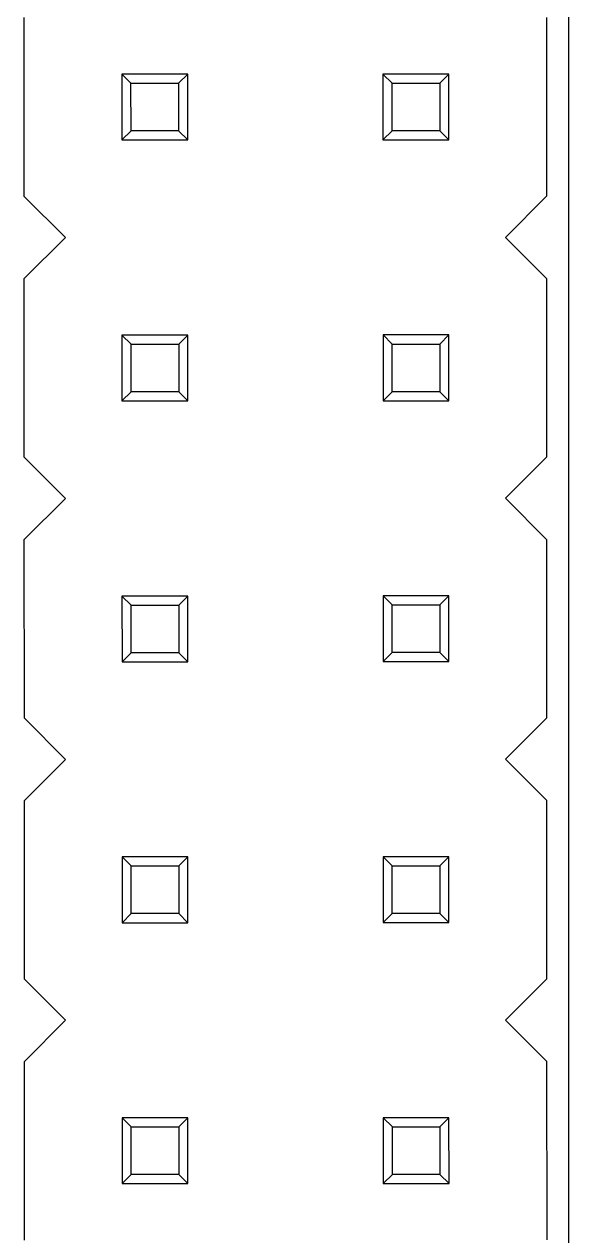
# Model space of a CAD drawing. Header units: inches. Extents: x -29 to 164, y -51 to 83.
# Drawn here: x 52.59 to 57.89, y 14.57 to 26.37 of the extents above; entities that cross this region are included whole.
import ezdxf

# ---------------------------------------------------------------- set-up
doc = ezdxf.new("R2010")
doc.units = ezdxf.units.IN
doc.header["$LTSCALE"] = 1.21
doc.header["$MEASUREMENT"] = 0
doc.layers.get('0').update_dxf_attribs({"linetype": 'CONTINUOUS'})

msp = doc.modelspace()

# ---------------------------------------------------------------- linework, layer by layer
at = {"color": 7, "linetype": 'Continuous'}
for p, q in [((57.889, -5.717), (57.889, 40.283)), ((52.593, 24.692), (52.592, 26.432)), ((57.672, 26.433), (57.673, 24.693)), ((54.182, 25.882), (53.542, 25.882)), ((53.542, 25.882), (53.542, 25.242)), ((53.63, 25.794), (53.542, 25.882)), ((54.094, 25.794), (54.182, 25.882)), ((54.182, 25.242), (54.182, 25.882)), ((56.722, 25.883), (56.082, 25.883)), ((56.082, 25.883), (56.082, 25.243)), ((56.17, 25.795), (56.082, 25.883)), ((56.634, 25.795), (56.722, 25.883)), ((56.722, 25.243), (56.722, 25.883)), ((53.63, 25.794), (54.094, 25.794)), ((53.631, 25.33), (53.63, 25.794)), ((54.094, 25.794), (54.094, 25.33)), ((56.17, 25.795), (56.634, 25.795)), ((56.171, 25.331), (56.17, 25.795)), ((56.634, 25.795), (56.634, 25.331)), ((53.542, 25.242), (53.631, 25.33)), ((53.542, 25.242), (54.182, 25.242)), ((54.094, 25.33), (53.631, 25.33)), ((54.182, 25.242), (54.094, 25.33)), ((56.082, 25.243), (56.171, 25.331)), ((56.082, 25.243), (56.722, 25.243)), ((56.634, 25.331), (56.171, 25.331)), ((56.722, 25.243), (56.634, 25.331)), ((52.993, 24.292), (52.593, 24.692)), ((57.673, 24.693), (57.273, 24.293)), ((52.593, 23.892), (52.993, 24.292)), ((57.273, 24.293), (57.673, 23.893)), ((52.593, 22.152), (52.593, 23.892)), ((57.673, 23.893), (57.673, 22.153)), ((54.183, 23.342), (53.543, 23.342)), ((53.631, 23.254), (53.543, 23.342)), ((53.543, 23.342), (53.543, 22.702)), ((53.631, 23.254), (54.095, 23.254)), ((53.631, 22.79), (53.631, 23.254)), ((54.095, 23.254), (54.183, 23.342)), ((54.095, 23.254), (54.095, 22.79)), ((54.183, 22.702), (54.183, 23.342)), ((56.723, 23.343), (56.083, 23.343)), ((56.171, 23.255), (56.083, 23.343)), ((56.083, 23.343), (56.083, 22.703)), ((56.171, 23.255), (56.635, 23.255)), ((56.171, 22.791), (56.171, 23.255)), ((56.635, 23.255), (56.723, 23.343)), ((56.635, 23.255), (56.635, 22.791)), ((56.723, 22.703), (56.723, 23.343)), ((53.543, 22.702), (53.631, 22.79)), ((54.095, 22.79), (53.631, 22.79)), ((54.183, 22.702), (54.095, 22.79)), ((56.083, 22.703), (56.171, 22.791)), ((56.635, 22.791), (56.171, 22.791)), ((56.723, 22.703), (56.635, 22.791)), ((53.543, 22.702), (54.183, 22.702)), ((56.083, 22.703), (56.723, 22.703)), ((52.993, 21.752), (52.593, 22.152)), ((57.673, 22.153), (57.273, 21.753)), ((52.593, 21.352), (52.993, 21.752)), ((57.273, 21.753), (57.673, 21.353)), ((52.594, 19.612), (52.593, 21.352)), ((57.673, 21.353), (57.674, 19.613)), ((54.183, 20.802), (53.543, 20.802)), ((53.632, 20.714), (53.543, 20.802)), ((53.543, 20.802), (53.544, 20.162)), ((54.095, 20.714), (54.183, 20.802)), ((54.184, 20.162), (54.183, 20.802)), ((56.723, 20.803), (56.083, 20.803)), ((56.172, 20.715), (56.083, 20.803)), ((56.083, 20.803), (56.084, 20.163)), ((56.635, 20.715), (56.723, 20.803)), ((56.724, 20.163), (56.723, 20.803)), ((53.632, 20.714), (54.095, 20.714)), ((53.632, 20.25), (53.632, 20.714)), ((54.095, 20.714), (54.095, 20.25)), ((56.172, 20.715), (56.635, 20.715)), ((56.172, 20.251), (56.172, 20.715)), ((56.635, 20.715), (56.635, 20.251)), ((53.544, 20.162), (53.632, 20.25)), ((54.095, 20.25), (53.632, 20.25)), ((54.184, 20.162), (54.095, 20.25)), ((56.084, 20.163), (56.172, 20.251)), ((56.635, 20.251), (56.172, 20.251)), ((56.724, 20.163), (56.635, 20.251)), ((53.544, 20.162), (54.184, 20.162)), ((56.084, 20.163), (56.724, 20.163)), ((52.994, 19.212), (52.594, 19.612)), ((57.674, 19.613), (57.274, 19.213)), ((52.594, 18.812), (52.994, 19.212)), ((57.274, 19.213), (57.674, 18.813)), ((52.594, 17.072), (52.594, 18.812)), ((57.674, 18.813), (57.674, 17.073)), ((54.184, 18.262), (53.544, 18.262)), ((53.632, 18.174), (53.544, 18.262)), ((53.544, 18.262), (53.544, 17.622)), ((53.632, 18.174), (54.096, 18.174)), ((53.632, 17.71), (53.632, 18.174)), ((54.096, 18.174), (54.184, 18.262)), ((54.096, 18.174), (54.096, 17.71)), ((54.184, 17.622), (54.184, 18.262)), ((56.724, 18.263), (56.084, 18.263)), ((56.172, 18.175), (56.084, 18.263)), ((56.084, 18.263), (56.084, 17.623)), ((56.172, 18.175), (56.636, 18.175)), ((56.172, 17.711), (56.172, 18.175)), ((56.636, 18.175), (56.724, 18.263)), ((56.636, 18.175), (56.636, 17.711)), ((56.724, 17.623), (56.724, 18.263)), ((53.544, 17.622), (53.632, 17.71)), ((54.096, 17.71), (53.632, 17.71)), ((54.184, 17.622), (54.096, 17.71)), ((56.084, 17.623), (56.172, 17.711)), ((56.636, 17.711), (56.172, 17.711)), ((56.724, 17.623), (56.636, 17.711)), ((53.544, 17.622), (54.184, 17.622)), ((56.084, 17.623), (56.724, 17.623)), ((52.994, 16.672), (52.594, 17.072)), ((57.674, 17.073), (57.274, 16.673)), ((52.594, 16.272), (52.994, 16.672)), ((57.274, 16.673), (57.674, 16.273)), ((52.595, 14.532), (52.594, 16.272)), ((57.674, 16.273), (57.675, 14.533)), ((54.184, 15.722), (53.544, 15.722)), ((53.633, 15.634), (53.544, 15.722)), ((53.544, 15.722), (53.545, 15.082)), ((54.096, 15.634), (54.184, 15.722)), ((54.185, 15.082), (54.184, 15.722)), ((56.724, 15.723), (56.084, 15.723)), ((56.173, 15.635), (56.084, 15.723)), ((56.084, 15.723), (56.085, 15.083)), ((56.636, 15.635), (56.724, 15.723)), ((56.725, 15.083), (56.724, 15.723)), ((53.633, 15.634), (54.096, 15.634)), ((53.633, 15.17), (53.633, 15.634)), ((54.096, 15.634), (54.096, 15.17)), ((56.173, 15.635), (56.636, 15.635)), ((56.173, 15.171), (56.173, 15.635)), ((56.636, 15.635), (56.636, 15.171)), ((53.545, 15.082), (53.633, 15.17)), ((54.096, 15.17), (53.633, 15.17)), ((54.185, 15.082), (54.096, 15.17)), ((56.085, 15.083), (56.173, 15.171)), ((56.636, 15.171), (56.173, 15.171)), ((56.725, 15.083), (56.636, 15.171)), ((53.545, 15.082), (54.185, 15.082)), ((56.085, 15.083), (56.725, 15.083))]:
    msp.add_line(p, q, dxfattribs=at)

doc.saveas('drawing.dxf')
